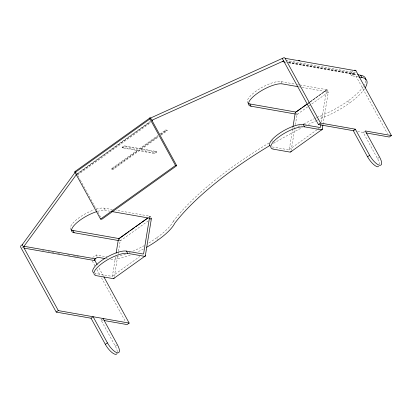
<?xml version="1.0" encoding="UTF-8"?>
<svg xmlns="http://www.w3.org/2000/svg" width="412" height="412" viewBox="0 0 412 412"><rect width="100%" height="100%" fill="white"/><g stroke="black" fill="none" stroke-linecap="round" stroke-linejoin="round"><path stroke-width="0.31" stroke-dasharray="2.06 1.54" d="M115.53 256.846L112.435 275.808A3.904 1.344 54.4 0 1 111.714 276.318L95.239 273.419L96.233 275.237M114.387 276.478L117.683 256.254M118.095 253.725L118.404 251.83M118.507 251.196L120.155 241.087A1.689 0.582 54.4 0 1 120.33 240.881L119.135 238.6M292.618 129.064L289.322 149.293A3.904 1.344 54.4 0 1 288.596 149.803L272.121 146.904L273.115 148.722M292.721 128.431L292.927 127.169M291.166 150.596L295.286 125.315M295.389 124.681L297.042 114.567A1.689 0.582 54.4 0 1 297.217 114.366L296.516 112.996M321.36 121.911L326.515 90.3A4.414 1.519 54.4 0 1 327.046 89.754A3.976 1.365 54.4 0 1 327.236 89.759L328.482 92.031L297.129 114.407M323.003 124.475L328.256 92.242A1.689 0.582 54.4 0 1 328.431 92.041L301.878 87.344M76.184 172.489L76.931 173.854L151.333 120.644M77.358 174.003L150.2 121.911M77.358 174.559A1.339 0.458 54.4 0 1 77.554 173.962L150.395 121.87M77.554 174.992L150.916 122.524M122.045 147.285L137.587 150.025L137.896 150.591L122.354 147.857L122.045 147.285L124.125 145.797L139.668 148.536L157.878 135.512M122.354 147.857L124.434 146.368L139.977 149.103L158.187 136.078M156.761 152.064L141.218 149.324L140.909 148.758L156.452 151.492L156.761 152.064L154.68 153.552L139.138 150.813L113.125 169.414L111.884 169.198L111.57 168.632L137.587 150.025M159.959 134.024L165.681 129.929L166.927 130.151L167.236 130.717L160.994 135.182M111.884 169.198L137.896 150.591M160.788 134.219L165.99 130.501L167.236 130.717M111.57 168.632L112.816 168.848L138.829 150.246L154.371 152.981L156.452 151.492M140.909 148.758L158.079 136.475M160.68 134.616L166.927 130.151M141.218 149.324L158.388 137.047M148.299 217.51L149.911 216.357M308.011 103.273L326.793 89.842M307.795 103.525L309.355 102.408M309.876 102.037L327.046 89.754M92.582 257.577L96.228 254.971L106.796 256.836M307.985 103.525L309.546 102.413M310.066 102.037L327.236 89.759L299.369 84.851M358.213 76.864L351.374 75.659L350.128 73.388L353.254 71.152M120.242 240.922L151.595 218.545L150.334 216.274L116.133 210.249M351.374 75.659L354.495 73.429L288.06 61.718M112.203 276.241L139.776 256.522M289.085 149.726L317.183 129.631M317.704 129.26L319.264 128.142M117.317 351.73A10.897 3.744 54.4 0 0 115.283 346.095L100.981 319.969L103.062 318.481M364.769 131.315L363.209 132.432L377.516 158.558A10.897 3.744 54.4 0 1 379.55 164.192M115.283 346.095L117.363 344.607M377.516 158.558L379.076 157.441M353.455 74.17L353.594 74.083A1.339 1.19 -80 0 1 355.118 74.562L387.471 133.658M150.354 216.274L150.334 216.274A3.976 1.365 54.4 0 0 150.159 216.274A4.414 1.519 54.4 0 0 149.633 216.815M285.938 60.42L355.535 72.682M288.57 62.372L354.377 73.969M350.128 73.388L356.967 74.593M288.426 62.598L353.594 74.083M284.254 62.073L286.149 62.408M288.683 62.856L355.118 74.562M247.9 103.134A20.435 6.35 -28.7 0 1 258.185 89.687A20.435 6.35 -28.7 0 1 280.999 81.612L294.935 84.069M297.469 84.517L298.736 84.738M298.71 86.788L301.244 87.231M295.996 114.134L297.263 114.356M353.264 130.681L355.129 131.011M357.616 131.449L365.073 132.762M76.931 173.854L77.554 173.962M96.295 209.095A20.435 6.35 -28.7 0 1 104.102 208.127L112.332 209.579M97.536 211.366A20.435 6.35 -28.7 0 1 105.343 210.398L109.777 211.181M119.094 240.649L120.361 240.871M106.172 258.777L107.414 258.999M42.462 250.336L43.729 250.558M48.158 251.335L49.425 251.562M51.953 252.005L55.12 252.566M57.649 253.009L60.811 253.565M67.774 254.796L69.669 255.126M73.47 255.795L75.999 256.243M76.632 256.357L78.527 256.691M22.047 247.566L23.309 247.787M100.981 319.969L102.846 320.299M363.281 86.592A40.87 12.695 -28.7 0 1 348.13 100.863L349.371 103.134A40.191 12.484 -28.7 0 1 321.772 118.084A173.637 53.946 -28.7 0 0 319.537 119.125M317.173 117.379A173.637 53.946 -28.7 0 1 320.531 115.813L321.772 118.084M280.999 81.612L282.246 83.883M165.681 129.929L165.99 130.501M154.371 152.981L154.68 153.552M139.668 148.536L139.977 149.103M138.829 150.246L139.138 150.813M269.051 142.99A173.637 53.946 -28.7 0 0 173.524 220.95L174.018 221.857M124.125 145.797L124.434 146.368M173.524 220.95A40.191 12.484 -28.7 0 1 156.658 237.796L157.657 239.614M112.816 168.848L113.125 169.414M104.102 208.127L105.343 210.398M77.863 175.553L80.01 179.477M80.319 180.039L87.071 192.373M87.38 192.934L97.51 211.438M97.814 212L100.883 217.603M96.228 254.971L96.969 256.336M98.973 267.929L103.288 275.808M92.262 260.956L95.651 267.146M96.882 269.402L100.276 275.592M101.507 277.843L125.243 321.195M143.489 248.997A40.191 12.484 -28.7 0 1 137.124 252.144M130.305 255.018A40.191 12.484 -28.7 0 1 110.689 259.39M364.522 88.863A40.87 12.695 -28.7 0 1 349.371 103.134M273.527 143.345A173.637 53.946 -28.7 0 1 302.181 127.617M305.534 125.918A173.637 53.946 -28.7 0 1 306.652 125.356M308.331 124.522A173.637 53.946 -28.7 0 1 316.735 120.443M317.297 120.18A173.637 53.946 -28.7 0 1 318.976 119.387M365.799 80.84A40.87 12.695 -28.7 0 1 363.935 85.578M348.13 100.863A40.191 12.484 -28.7 0 1 320.531 115.813M271.745 141.393A173.637 53.946 -28.7 0 1 272.826 140.76M298.149 126.783A173.637 53.946 -28.7 0 1 301.496 125.057M303.732 123.924A173.637 53.946 -28.7 0 1 314.371 118.707M314.933 118.44A173.637 53.946 -28.7 0 1 316.612 117.641M156.658 237.796A40.191 12.484 -28.7 0 1 148.464 243.204M144.344 245.588A40.191 12.484 -28.7 0 1 132.576 251.33M130.223 252.293A40.191 12.484 -28.7 0 1 129.059 252.747M125.629 253.983A40.191 12.484 -28.7 0 1 116.21 256.506M71.003 229.649A20.435 6.35 -28.7 0 1 75.865 220.224A20.435 6.35 -28.7 0 1 94.075 209.816"/><path stroke-width="0.62" d="M116.148 253.05L118.414 239.14A4.414 1.519 54.4 0 1 118.944 238.6L147.558 218.133M149.53 217.448L143.654 253.483A3.904 1.344 54.4 0 1 142.933 253.993L126.458 251.093A20.435 6.35 -28.7 0 0 103.639 259.169A20.435 6.35 -28.7 0 0 93.359 272.61M145.374 255.528L145.323 255.831A3.904 1.344 54.4 0 1 144.602 256.341L127.699 253.365A20.435 6.35 -28.7 0 0 102.768 262.882A20.435 6.35 -28.7 0 0 96.48 275.69L113.12 278.615A6.633 2.281 54.4 0 0 114.15 277.889M293.03 126.535L295.296 112.625A4.414 1.519 54.4 0 1 295.826 112.079A3.976 1.365 54.4 0 1 296.017 112.085L249.78 103.937A20.435 6.35 -28.7 0 1 248.261 103.402M320.948 124.439L320.536 126.968A3.904 1.344 54.4 0 1 319.815 127.478L303.34 124.573A20.435 6.35 -28.7 0 0 280.526 132.654A20.435 6.35 -28.7 0 0 270.241 146.095M322.256 129.013L322.21 129.316A3.904 1.344 54.4 0 1 321.484 129.826L304.581 126.85A20.435 6.35 -28.7 0 0 279.65 136.367A20.435 6.35 -28.7 0 0 273.367 149.175L290.007 152.1A6.633 2.281 54.4 0 0 291.032 151.374M322.9 125.109L322.251 129.044A6.633 2.281 54.4 0 1 321.221 129.77L321.077 129.754M103.062 318.481L117.363 344.607A10.897 3.744 54.4 0 1 117.369 352.816A10.897 3.744 54.4 0 1 107.419 342.856L93.117 316.73L91.037 318.219L56.223 312.085L20.78 247.339A1.339 1.19 -80 0 1 21.197 245.459L22.238 244.718L75.308 172.103M22.238 244.718L23.484 246.989L76.555 174.374M103.906 276.931L129.172 323.085L58.308 310.596L24.102 248.127A1.339 1.19 -80 0 1 24.39 246.35L23.484 246.989M97.124 264.55L94.971 260.611A1.339 1.19 -80 0 1 95.254 258.839L95.388 258.731M150.612 118.002L151.853 120.273L152.476 120.381A1.339 0.458 54.4 0 0 152.476 121.406L176.727 165.706L101.805 219.287L100.564 219.071L75.066 172.499A1.339 0.458 54.4 0 1 75.066 171.474L149.989 117.889L150.612 118.002L283.425 57.922A1.339 1.19 -80 0 1 285.089 58.313L355.953 70.802L391.4 135.543L389.319 137.031L366.32 132.978M75.066 172.499L149.989 118.919A1.339 0.458 54.4 0 1 149.989 117.889M282.385 58.669L283.631 60.94L282.591 61.682L284.63 61.929M100.564 219.071L175.486 165.485L176.727 165.706M296.346 111.709L307.27 103.896M119.64 238.229L129.023 231.534M130.043 230.787L134.745 227.439M135.769 226.693L140.466 223.345M141.491 222.598L147.754 218.139M296.537 111.714L301.224 108.366M302.264 107.62L306.945 104.272M94.348 259.478L97.469 257.243L104.926 258.561M56.223 312.085L58.308 310.596M282.73 61.594A1.339 1.19 -80 0 1 284.254 62.073L318.455 124.548L320.536 123.059L355.345 129.193L369.646 155.314A10.897 3.744 54.4 0 0 379.596 165.279A10.897 3.744 54.4 0 0 379.596 157.07L365.289 130.944L391.4 135.543M113.784 278.461L145.003 256.135M290.671 151.946L321.885 129.62M318.455 124.548L353.264 130.681L355.345 129.193M129.172 323.085L127.092 324.574L104.092 320.521M91.037 318.219L105.338 344.344L107.419 342.856M353.264 130.681L367.566 156.802L369.646 155.314M151.853 120.273L283.631 60.94M71.364 229.917A20.435 6.35 -28.7 0 0 72.883 230.452L119.135 238.6M144.19 256.269L144.339 256.29A6.633 2.281 54.4 0 0 145.369 255.564L151.374 218.757A1.689 0.582 54.4 0 1 151.549 218.556L111.678 211.516M298.612 60.6L299.879 60.822M357.59 74.701L360.696 75.252A40.87 12.695 -28.7 0 1 365.841 79.882M358.831 76.972L361.942 77.523A40.87 12.695 -28.7 0 1 365.176 87.849M298.077 86.675L282.246 83.883A20.435 6.35 -28.7 0 0 257.309 93.406A20.435 6.35 -28.7 0 0 251.026 106.208L295.363 114.021M75.066 171.474L75.69 171.583M72.883 230.452L74.124 232.723L118.46 240.536M24.39 246.35L95.254 258.839M24.102 248.127L94.971 260.611M360.696 75.252L361.942 77.523M285.089 58.313L320.536 123.059M303.34 124.573L304.581 126.85M249.78 103.937L251.026 106.208M149.989 118.919L175.486 165.485M126.458 251.093L127.699 253.365M146.631 247.277A40.191 12.484 -28.7 0 0 157.904 240.067A40.191 12.484 -28.7 0 0 174.765 223.222A173.637 53.946 -28.7 0 1 269.757 145.585M117.106 353.527A10.897 3.744 54.4 0 1 105.338 344.344M354.583 70.251A1.339 1.19 -80 0 1 355.953 70.802M378.633 166.685A10.897 3.744 54.4 0 1 367.566 156.802M118.944 238.6A3.976 1.365 54.4 0 1 119.12 238.6M74.124 232.723A20.435 6.35 -28.7 0 1 76.081 223.412A20.435 6.35 -28.7 0 1 96.995 211.531"/></g></svg>
